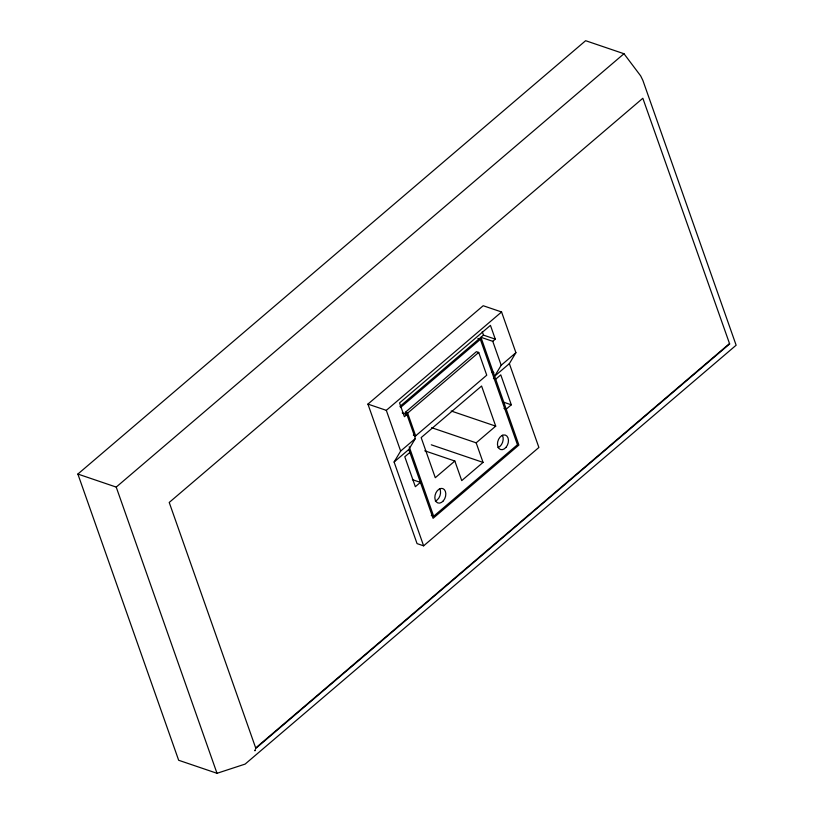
<?xml version="1.0" encoding="UTF-8"?>
<svg xmlns="http://www.w3.org/2000/svg" width="814" height="814" viewBox="0 0 814 814"><rect width="100%" height="100%" fill="white"/><g stroke="black" fill="none" stroke-linecap="round" stroke-linejoin="round"><path stroke-width="1.22" d="M423.626 545.838L417.053 543.61L367.928 404.1L483.19 305.728L501.577 311.976L515.913 352.686L509.361 363.644L538.888 447.466L423.626 545.838L394.098 462.016L400.651 451.058L415.374 438.492L406.939 414.54L402.218 412.932M394.098 462.016L408.832 449.45L415.374 438.492M515.913 352.686L501.19 365.262L494.637 376.21L509.361 363.644M77.869 474.053L585.632 40.7L623.982 53.734L640.669 75.885L642.877 80.413L736.131 345.217L245.126 764.092L217.012 773.3L178.663 760.266L77.869 474.053L116.219 487.087L217.012 773.3M116.219 487.087L623.982 53.734M367.928 404.1L386.314 410.348L501.577 311.976M399.939 406.41L483.475 335.124L495.288 339.143L492.755 341.31L480.932 337.291L518.884 445.065L433.079 518.304L408.832 449.45M400.407 407.57L480.341 339.357L517.45 444.739L433.669 516.239L431.298 515.435M406.176 414.723L405.331 412.322L476.414 351.658L478.734 352.442L486.741 375.193L415.659 435.866L413.339 435.083M405.331 412.322L407.641 413.115L478.734 352.442M406.939 414.54L404.405 416.707L399.552 402.94L490.445 325.366L495.288 339.143M409.88 452.442L404.802 456.776L415.344 486.711L420.421 482.376L412.383 479.649M493.396 378.418L495.695 379.202L500.773 374.867L511.314 404.812L506.237 409.147L503.937 408.363M476.17 442.826L483.058 462.403L461.731 480.606L454.843 461.029L435.287 477.716L421.164 437.596L481.583 386.029L495.716 426.139L476.17 442.826L431.624 427.686M255.688 747.954L729.263 343.752M477.93 338.532L480.341 339.357M491.585 371.744L493.874 372.527M503.276 402.075L511.314 404.812M451.18 411.009L495.716 426.139M431.298 444.81L483.058 462.403M424.745 450.803L454.843 461.029M492.755 341.31L501.19 365.262M482.264 331.685L483.475 335.124M407.641 413.115L415.659 435.866M409.208 446.784L433.669 516.239M386.314 410.348L400.651 451.058M502.33 435.195A7.601 5.199 -71.2 0 1 497.975 447.629M439.692 488.654A7.601 5.199 -71.2 0 1 435.348 501.078M255.24 749.928L254.955 750.681L255.24 749.928M729.659 343.956L255.84 748.381L169.22 502.452L642.836 98.26L729.659 343.956M505.932 447.435A7.601 5.199 -71.2 0 0 505.474 435.134A7.601 5.199 -71.2 0 0 497.466 444.373A7.601 5.199 -71.2 0 0 505.932 447.435M443.304 500.885A7.601 5.199 -71.2 0 0 442.847 488.593A7.601 5.199 -71.2 0 0 434.839 497.822A7.601 5.199 -71.2 0 0 443.304 500.885"/></g></svg>
